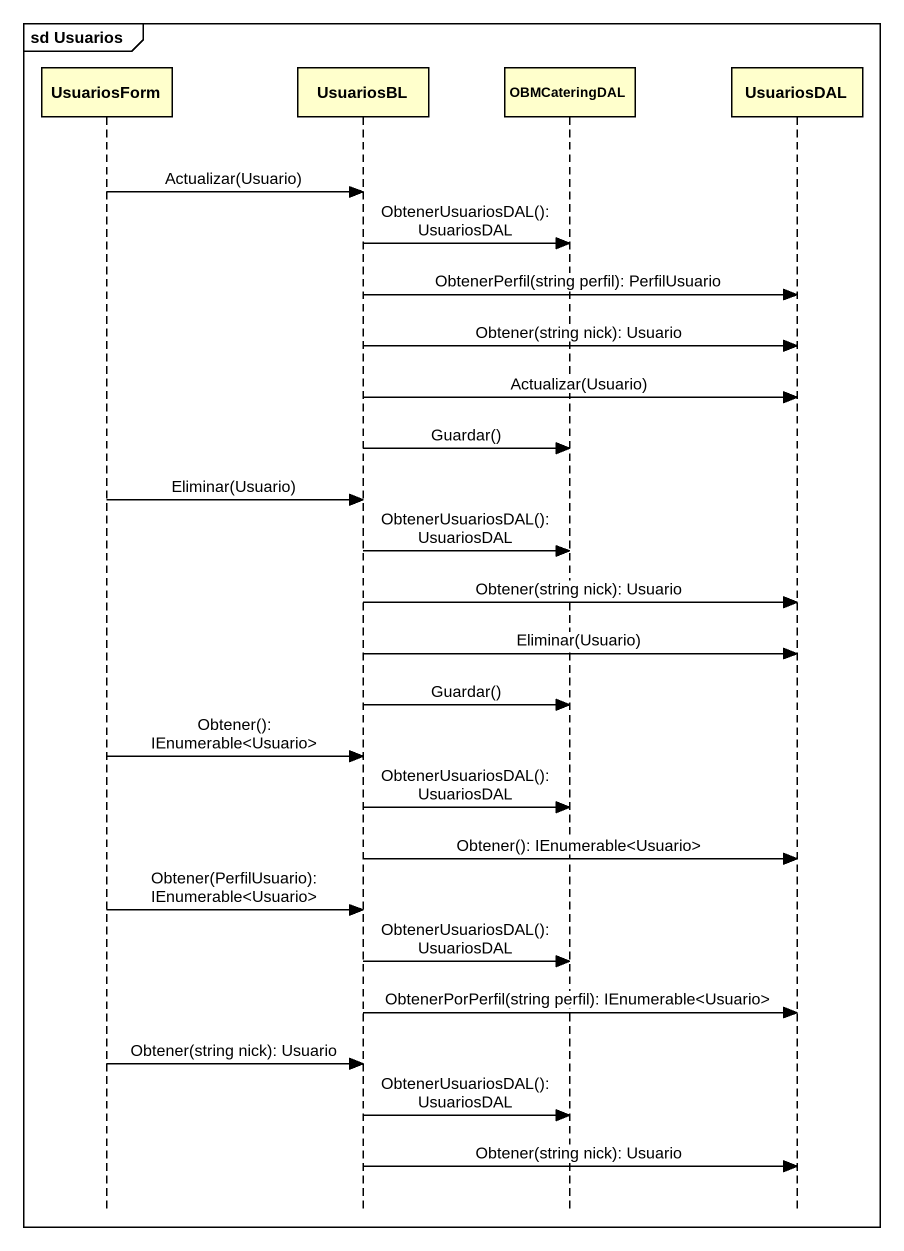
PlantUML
@startuml
mainframe sd Usuarios
hide footbox
participant UsuariosForm
participant UsuariosBL
participant OBMCateringDAL
participant UsuariosDAL

UsuariosForm -> UsuariosBL : Actualizar(Usuario)
UsuariosBL -> OBMCateringDAL : ObtenerUsuariosDAL(): UsuariosDAL
UsuariosBL -> UsuariosDAL : ObtenerPerfil(string perfil): PerfilUsuario
UsuariosBL -> UsuariosDAL : Obtener(string nick): Usuario
UsuariosBL -> UsuariosDAL : Actualizar(Usuario)
UsuariosBL -> OBMCateringDAL : Guardar()
UsuariosForm -> UsuariosBL : Eliminar(Usuario)
UsuariosBL -> OBMCateringDAL : ObtenerUsuariosDAL(): UsuariosDAL
UsuariosBL -> UsuariosDAL : Obtener(string nick): Usuario
UsuariosBL -> UsuariosDAL : Eliminar(Usuario)
UsuariosBL -> OBMCateringDAL : Guardar()
UsuariosForm -> UsuariosBL : Obtener(): IEnumerable<Usuario>
UsuariosBL -> OBMCateringDAL : ObtenerUsuariosDAL(): UsuariosDAL
UsuariosBL -> UsuariosDAL : Obtener(): IEnumerable<Usuario>
UsuariosForm -> UsuariosBL : Obtener(PerfilUsuario): IEnumerable<Usuario>
UsuariosBL -> OBMCateringDAL : ObtenerUsuariosDAL(): UsuariosDAL
UsuariosBL -> UsuariosDAL : ObtenerPorPerfil(string perfil): IEnumerable<Usuario>
UsuariosForm -> UsuariosBL : Obtener(string nick): Usuario
UsuariosBL -> OBMCateringDAL : ObtenerUsuariosDAL(): UsuariosDAL
UsuariosBL -> UsuariosDAL : Obtener(string nick): Usuario
@enduml
